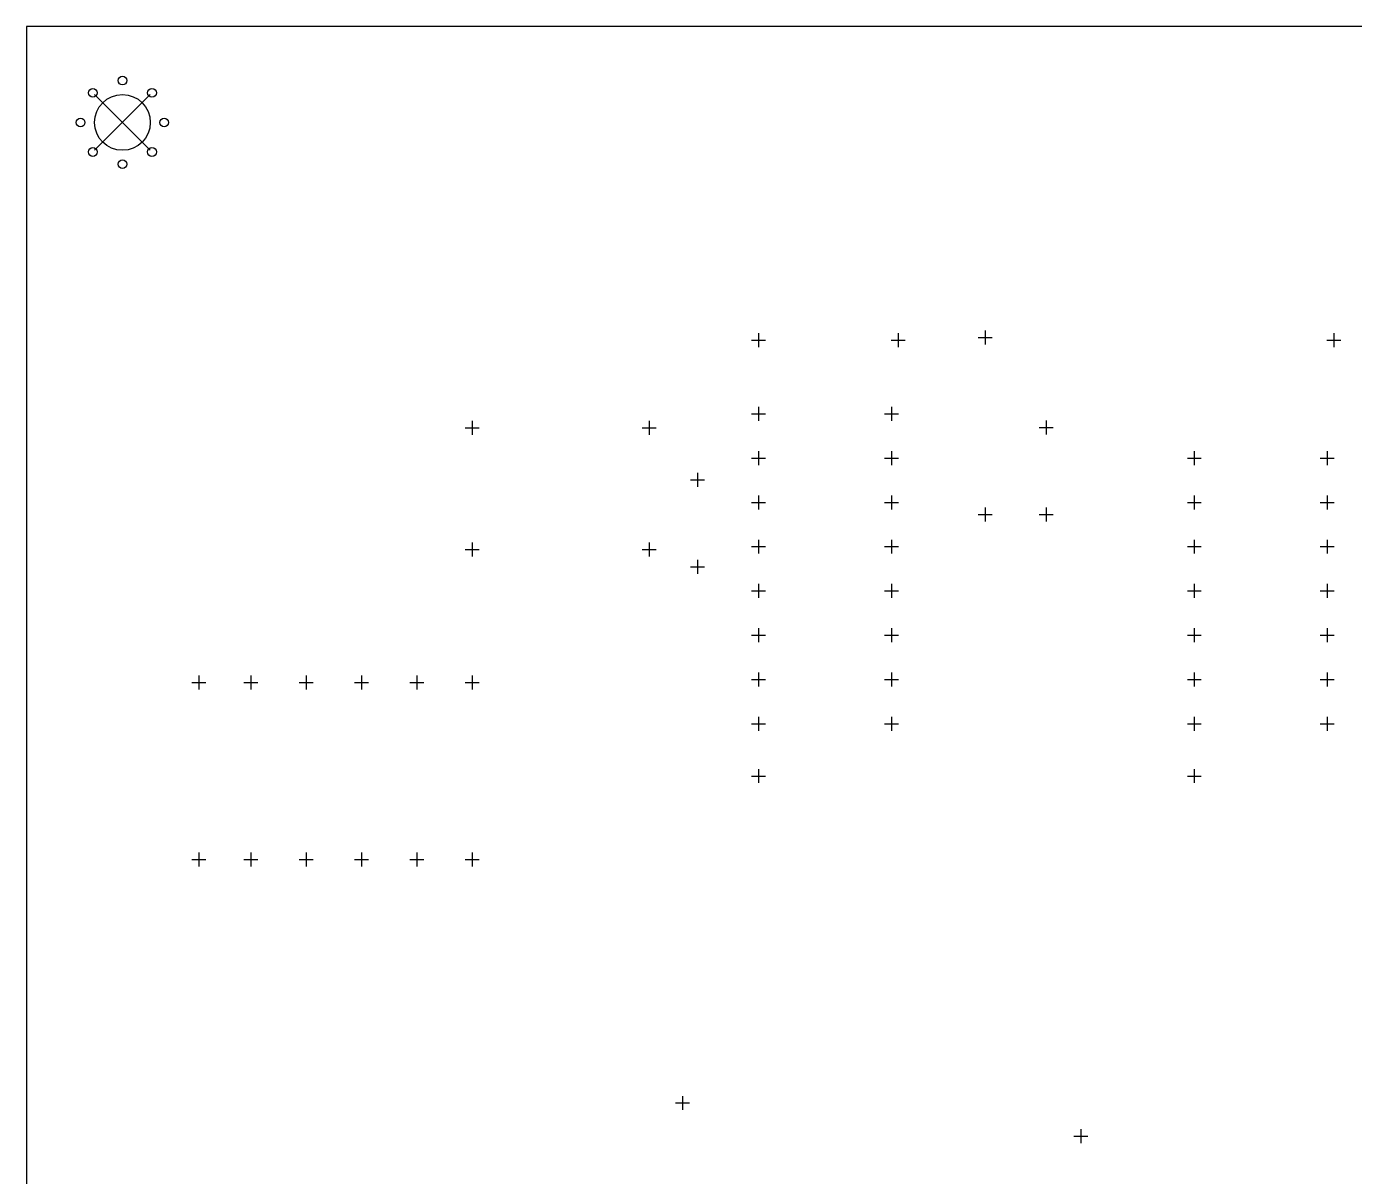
# Model space of a CAD drawing. Extents: x 1.84 to 7.87, y -7.16 to -1.97.
# Drawn here: x 1.968 to 4.968, y -4.566 to -1.968 of the extents above; entities that cross this region are included whole.
import ezdxf

# ---------------------------------------------------------------- set-up
doc = ezdxf.new("R2010")
doc.units = 0
doc.header["$MEASUREMENT"] = 0
doc.layers.add('BLACK', color=7, linetype='CONTINUOUS')

msp = doc.modelspace()

# ---------------------------------------------------------------- linework, layer by layer
at = {"layer": 'BLACK', "linetype": 'CONTINUOUS'}
for p, q in [((1.9685, -1.9685), (1.9685, -5.90551)), ((7.87402, -1.9685), (1.9685, -1.9685)), ((2.12205, -2.12205), (2.24803, -2.24803)), ((2.24803, -2.12205), (2.12205, -2.24803)), ((3.62205, -2.66142), (3.62205, -2.69291)), ((3.93701, -2.66142), (3.93701, -2.69291)), ((4.13386, -2.65512), (4.13386, -2.68661)), ((4.92126, -2.66142), (4.92126, -2.69291)), ((3.6063, -2.67717), (3.6378, -2.67717)), ((3.92126, -2.67717), (3.95276, -2.67717)), ((4.11811, -2.67087), (4.14961, -2.67087)), ((4.90551, -2.67717), (4.93701, -2.67717)), ((3.6063, -2.84331), (3.6378, -2.84331)), ((3.62205, -2.82756), (3.62205, -2.85906)), ((3.9063, -2.84331), (3.9378, -2.84331)), ((3.92205, -2.82756), (3.92205, -2.85906)), ((2.95925, -2.875), (2.99075, -2.875)), ((2.975, -2.85925), (2.975, -2.89075)), ((3.35925, -2.875), (3.39075, -2.875)), ((3.375, -2.85925), (3.375, -2.89075)), ((4.25591, -2.87402), (4.2874, -2.87402)), ((4.27165, -2.85827), (4.27165, -2.88976)), ((3.62205, -2.92756), (3.62205, -2.95906)), ((3.92205, -2.92756), (3.92205, -2.95906)), ((4.6063, -2.92756), (4.6063, -2.95906)), ((4.9063, -2.92756), (4.9063, -2.95906)), ((3.6063, -2.94331), (3.6378, -2.94331)), ((3.9063, -2.94331), (3.9378, -2.94331)), ((4.59055, -2.94331), (4.62205, -2.94331)), ((4.89055, -2.94331), (4.92205, -2.94331)), ((3.4685, -2.99213), (3.5, -2.99213)), ((3.48425, -2.97638), (3.48425, -3.00787)), ((3.62205, -3.02756), (3.62205, -3.05906)), ((3.92205, -3.02756), (3.92205, -3.05906)), ((4.6063, -3.02756), (4.6063, -3.05906)), ((4.9063, -3.02756), (4.9063, -3.05906)), ((3.6063, -3.04331), (3.6378, -3.04331)), ((3.9063, -3.04331), (3.9378, -3.04331)), ((4.13386, -3.05512), (4.13386, -3.08661)), ((4.27165, -3.05512), (4.27165, -3.08661)), ((4.59055, -3.04331), (4.62205, -3.04331)), ((4.89055, -3.04331), (4.92205, -3.04331)), ((4.11811, -3.07087), (4.14961, -3.07087)), ((4.25591, -3.07087), (4.2874, -3.07087)), ((2.975, -3.13425), (2.975, -3.16575)), ((3.375, -3.13425), (3.375, -3.16575)), ((3.6063, -3.14331), (3.6378, -3.14331)), ((3.62205, -3.12756), (3.62205, -3.15906)), ((3.9063, -3.14331), (3.9378, -3.14331)), ((3.92205, -3.12756), (3.92205, -3.15906)), ((4.59055, -3.14331), (4.62205, -3.14331)), ((4.6063, -3.12756), (4.6063, -3.15906)), ((4.89055, -3.14331), (4.92205, -3.14331)), ((4.9063, -3.12756), (4.9063, -3.15906)), ((2.95925, -3.15), (2.99075, -3.15)), ((3.35925, -3.15), (3.39075, -3.15)), ((3.48425, -3.17323), (3.48425, -3.20472)), ((3.4685, -3.18898), (3.5, -3.18898)), ((3.62205, -3.22756), (3.62205, -3.25906)), ((3.92205, -3.22756), (3.92205, -3.25906)), ((4.6063, -3.22756), (4.6063, -3.25906)), ((4.9063, -3.22756), (4.9063, -3.25906)), ((3.6063, -3.24331), (3.6378, -3.24331)), ((3.9063, -3.24331), (3.9378, -3.24331)), ((4.59055, -3.24331), (4.62205, -3.24331)), ((4.89055, -3.24331), (4.92205, -3.24331)), ((3.62205, -3.32756), (3.62205, -3.35906)), ((3.92205, -3.32756), (3.92205, -3.35906)), ((4.6063, -3.32756), (4.6063, -3.35906)), ((4.9063, -3.32756), (4.9063, -3.35906)), ((3.6063, -3.34331), (3.6378, -3.34331)), ((3.9063, -3.34331), (3.9378, -3.34331)), ((4.59055, -3.34331), (4.62205, -3.34331)), ((4.89055, -3.34331), (4.92205, -3.34331)), ((2.35748, -3.43425), (2.35748, -3.46575)), ((2.475, -3.43425), (2.475, -3.46575)), ((2.6, -3.43425), (2.6, -3.46575)), ((2.725, -3.43425), (2.725, -3.46575)), ((2.85, -3.43425), (2.85, -3.46575)), ((2.975, -3.43425), (2.975, -3.46575)), ((3.6063, -3.44331), (3.6378, -3.44331)), ((3.62205, -3.42756), (3.62205, -3.45906)), ((3.9063, -3.44331), (3.9378, -3.44331)), ((3.92205, -3.42756), (3.92205, -3.45906)), ((4.59055, -3.44331), (4.62205, -3.44331)), ((4.6063, -3.42756), (4.6063, -3.45906)), ((4.89055, -3.44331), (4.92205, -3.44331)), ((4.9063, -3.42756), (4.9063, -3.45906)), ((2.34173, -3.45), (2.37323, -3.45)), ((2.45925, -3.45), (2.49075, -3.45)), ((2.58425, -3.45), (2.61575, -3.45)), ((2.70925, -3.45), (2.74075, -3.45)), ((2.83425, -3.45), (2.86575, -3.45)), ((2.95925, -3.45), (2.99075, -3.45)), ((3.62205, -3.52756), (3.62205, -3.55906)), ((3.92205, -3.52756), (3.92205, -3.55906)), ((4.6063, -3.52756), (4.6063, -3.55906)), ((4.9063, -3.52756), (4.9063, -3.55906)), ((3.6063, -3.54331), (3.6378, -3.54331)), ((3.9063, -3.54331), (3.9378, -3.54331)), ((4.59055, -3.54331), (4.62205, -3.54331)), ((4.89055, -3.54331), (4.92205, -3.54331)), ((3.62205, -3.64567), (3.62205, -3.67717)), ((4.6063, -3.64567), (4.6063, -3.67717)), ((3.6063, -3.66142), (3.6378, -3.66142)), ((4.59055, -3.66142), (4.62205, -3.66142)), ((2.35748, -3.83425), (2.35748, -3.86575)), ((2.475, -3.83425), (2.475, -3.86575)), ((2.6, -3.83425), (2.6, -3.86575)), ((2.725, -3.83425), (2.725, -3.86575)), ((2.85, -3.83425), (2.85, -3.86575)), ((2.975, -3.83425), (2.975, -3.86575)), ((2.34173, -3.85), (2.37323, -3.85)), ((2.45925, -3.85), (2.49075, -3.85)), ((2.58425, -3.85), (2.61575, -3.85)), ((2.70925, -3.85), (2.74075, -3.85)), ((2.83425, -3.85), (2.86575, -3.85)), ((2.95925, -3.85), (2.99075, -3.85)), ((3.43425, -4.4), (3.46575, -4.4)), ((3.45, -4.38425), (3.45, -4.41575)), ((4.35, -4.45925), (4.35, -4.49075)), ((4.33425, -4.475), (4.36575, -4.475))]:
    msp.add_line(p, q, dxfattribs=at)
at = {"layer": 'BLACK'}
for centre, radius in [((2.18504, -2.09055), 0.00984), ((2.11823, -2.11823), 0.00984), ((2.18504, -2.18504), 0.06299), ((2.25185, -2.11823), 0.00984), ((2.09055, -2.18504), 0.00984), ((2.27953, -2.18504), 0.00984), ((2.11823, -2.25185), 0.00984), ((2.25185, -2.25185), 0.00984), ((2.18504, -2.27953), 0.00984)]:
    msp.add_circle(centre, radius, dxfattribs=at)

doc.saveas('drawing.dxf')
